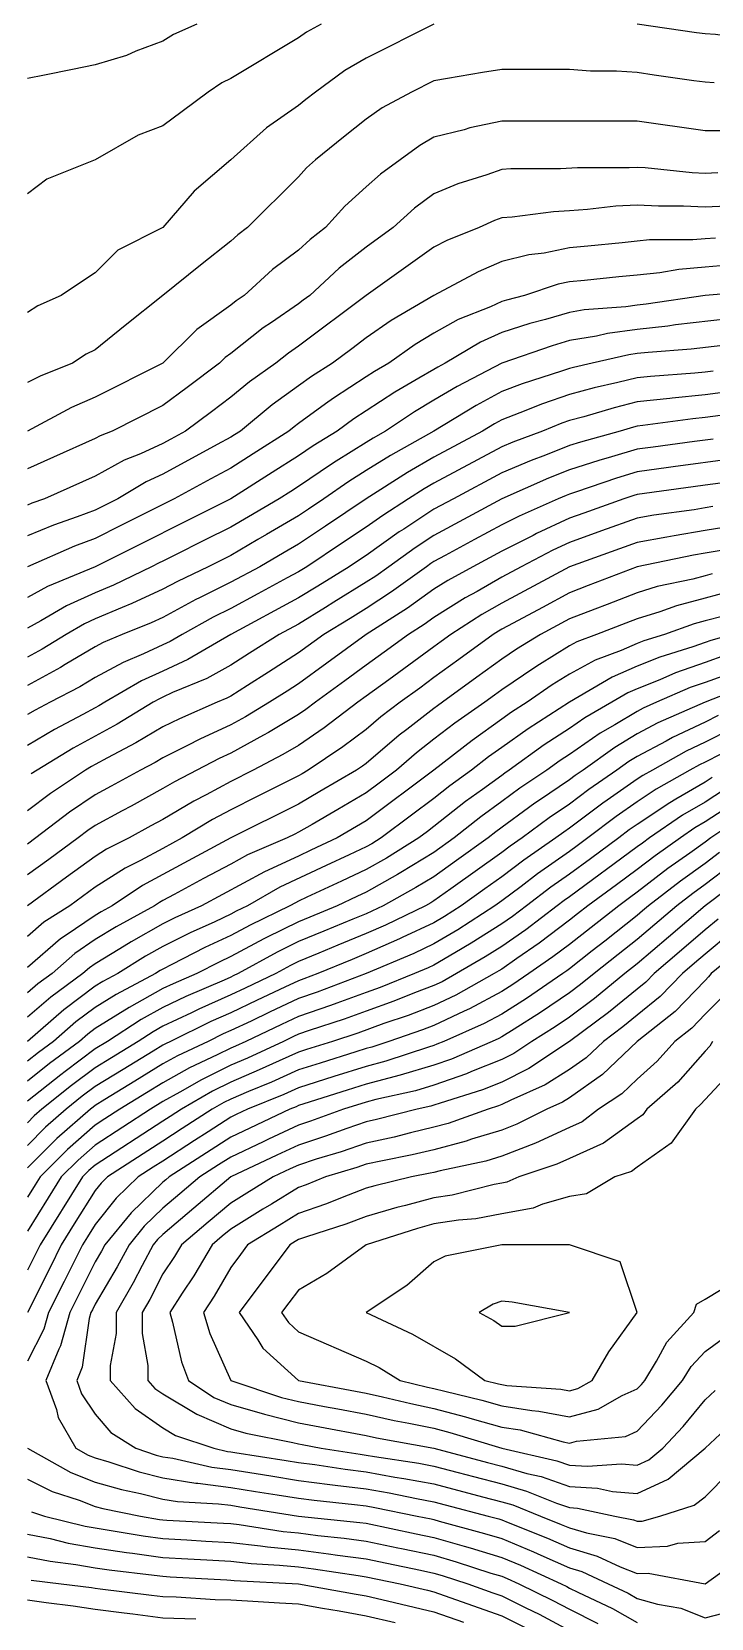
# Model space of a CAD drawing. Header units: inches. Extents: x 794995 to 811195, y 2485918 to 2508058.
# Drawn here: x 806157 to 806458, y 2499403 to 2500105 of the extents above; entities that cross this region are included whole.
import ezdxf

# ---------------------------------------------------------------- set-up
doc = ezdxf.new("R2010")
doc.units = ezdxf.units.IN
doc.header["$MEASUREMENT"] = 0
doc.layers.add('contour', color=7, linetype='Continuous')

msp = doc.modelspace()

# ---------------------------------------------------------------- linework, layer by layer
at = {"layer": 'contour'}
for points in [[(806335.16, 2500108.36), (806305.16, 2500093.36), (806295.69, 2500087.84), (806282.66, 2500078.36), (806278.49, 2500075.03), (806275.16, 2500072.36), (806261.04, 2500062.48), (806245.16, 2500048.36), (806229.01, 2500034.51), (806215.16, 2500018.36), (806195.16, 2500008.36), (806185.16, 2499998.36), (806179.16, 2499994.36), (806170.16, 2499988.36), (806159.77, 2499983.75), (806155.16, 2499980.86)], [(806285.16, 2500108.36), (806278.69, 2500104.83), (806275.16, 2500102.36), (806245.16, 2500084.36), (806241.16, 2500082.36), (806235.16, 2500078.36), (806223.73, 2500069.79), (806215.16, 2500063.36), (806204.25, 2500059.27), (806185.16, 2500048.36), (806163.73, 2500039.79), (806155.16, 2500033.36)], [(806230.16, 2500108.36), (806219.77, 2500103.75), (806215.16, 2500100.86), (806203.16, 2500096.36), (806199.01, 2500094.51), (806185.16, 2500090.36), (806175.16, 2500088.36), (806162.66, 2500085.86), (806155.16, 2500084.36)], [(806518.02, 2500105.5), (806515.16, 2500104.61), (806510.87, 2500104.08), (806491.83, 2500101.69), (806485.16, 2500100.86), (806478.1, 2500101.3), (806459.77, 2500103.75), (806455.16, 2500104.08), (806451.41, 2500104.61), (806425.16, 2500108.36)], [(806459.16, 2500082.36), (806455.16, 2500082.65), (806450.16, 2500083.36), (806432.66, 2500085.86), (806425.16, 2500086.93), (806415.93, 2500087.59), (806404.39, 2500087.59), (806395.16, 2500088.36), (806365.16, 2500088.36), (806356.59, 2500086.93), (806341.16, 2500084.36), (806335.16, 2500083.36), (806325.16, 2500078.36), (806312.22, 2500071.3), (806305.16, 2500066.36), (806295.16, 2500058.36), (806282.66, 2500048.36), (806278.69, 2500044.83), (806275.16, 2500040.86), (806252.66, 2500018.36), (806248.32, 2500015.2), (806245.16, 2500012.36), (806231.83, 2500001.7), (806215.16, 2499988.36), (806198.49, 2499975.03), (806185.16, 2499964.36), (806181.16, 2499962.36), (806175.16, 2499958.36), (806160.87, 2499952.65), (806155.16, 2499949.79)], [(806485.16, 2500061.22), (806455.16, 2500061.22), (806425.16, 2500065.5), (806365.16, 2500065.5), (806351.04, 2500062.48), (806348.49, 2500061.7), (806335.16, 2500058.36), (806328.84, 2500054.68), (806320.16, 2500048.36), (806311.47, 2500042.05), (806305.16, 2500036.36), (806295.69, 2500027.84), (806287.16, 2500018.36), (806280.38, 2500013.14), (806275.16, 2500008.36), (806263.73, 2499999.79), (806251.16, 2499988.36), (806247.56, 2499985.96), (806245.16, 2499984.08), (806230.16, 2499973.36), (806215.16, 2499958.36), (806185.16, 2499943.36), (806174.72, 2499938.8), (806155.16, 2499928.36)], [(806460.87, 2500042.65), (806455.16, 2500042.36), (806449.44, 2500042.65), (806428.69, 2500044.83), (806425.16, 2500045.03), (806421.63, 2500044.83), (806398.69, 2500044.83), (806391.16, 2500044.36), (806369.16, 2500044.36), (806365.16, 2500044.08), (806358.49, 2500041.69), (806345.75, 2500037.77), (806335.16, 2500033.36), (806326.59, 2500026.93), (806317.16, 2500018.36), (806305.16, 2500009.79), (806293.16, 2500000.36), (806280.16, 2499988.36), (806277.3, 2499986.22), (806275.16, 2499984.61), (806263.16, 2499976.36), (806259.56, 2499973.96), (806245.16, 2499962.65), (806242.66, 2499960.86), (806240.16, 2499958.36), (806225.87, 2499947.65), (806215.16, 2499939.61), (806192.66, 2499928.36), (806187.3, 2499926.22), (806185.16, 2499925.03), (806166.7, 2499916.82), (806155.16, 2499911.7)], [(806464.63, 2500027.84), (806455.16, 2500027.36), (806445.69, 2500027.84), (806434.63, 2500027.84), (806425.16, 2500028.36), (806415.69, 2500027.84), (806403.16, 2500026.36), (806395.16, 2500025.86), (806388.1, 2500025.42), (806369.77, 2500022.98), (806365.16, 2500022.65), (806362, 2500021.52), (806355.16, 2500018.36), (806340.87, 2500012.65), (806335.16, 2500009.79), (806305.16, 2499988.36), (806275.16, 2499965.86), (806270.71, 2499962.81), (806265.16, 2499958.36), (806253.44, 2499950.09), (806245.16, 2499943.36), (806236.59, 2499936.93), (806225.16, 2499928.36), (806218.69, 2499924.83), (806215.16, 2499922.91), (806205.16, 2499918.36), (806198.02, 2499915.5), (806185.16, 2499908.36), (806162.66, 2499898.36), (806157.09, 2499896.43), (806155.16, 2499895.63)], [(806459.77, 2500013.75), (806455.16, 2500013.36), (806449.7, 2500012.91), (806430.61, 2500012.91), (806425.16, 2500012.36), (806418.49, 2500011.69), (806403.34, 2500010.18), (806395.16, 2500009.36), (806383.91, 2500007.11), (806377.16, 2500006.36), (806365.16, 2500003.36), (806354.72, 2499998.8), (806335.16, 2499988.36), (806316.27, 2499977.25), (806305.16, 2499969.61), (806298.73, 2499964.79), (806290.16, 2499958.36), (806280.97, 2499952.56), (806275.16, 2499948.36), (806263.55, 2499939.97), (806249.45, 2499928.36), (806246.83, 2499926.7), (806245.16, 2499925.63), (806239.16, 2499922.36), (806215.16, 2499909.27), (806207.66, 2499905.86), (806195.16, 2499898.36), (806185.16, 2499893.36), (806177.16, 2499890.36), (806166.77, 2499886.75), (806155.16, 2499882)], [(806468.79, 2500002), (806455.16, 2500000.86), (806443.62, 2499999.9), (806435.16, 2499998.36), (806425.16, 2499997.36), (806416.98, 2499996.54), (806401.83, 2499995.03), (806395.16, 2499994.36), (806390.16, 2499993.36), (806375.16, 2499988.36), (806367.23, 2499986.29), (806365.16, 2499985.63), (806360.16, 2499983.36), (806345.87, 2499977.65), (806335.16, 2499971.7), (806326.88, 2499966.64), (806315.16, 2499958.36), (806308.8, 2499954.72), (806305.16, 2499952.36), (806290.61, 2499942.91), (806287.16, 2499940.36), (806275.16, 2499931.69), (806273.22, 2499930.3), (806270.87, 2499928.36), (806255.16, 2499918.36), (806245.16, 2499912), (806236.34, 2499907.19), (806220.16, 2499898.36), (806216.83, 2499896.7), (806215.16, 2499895.86), (806210.16, 2499893.36), (806196.83, 2499886.69), (806185.16, 2499880.86), (806176.07, 2499877.45), (806155.16, 2499868.36)], [(806485.16, 2499990.86), (806455.16, 2499988.36), (806429.03, 2499984.49), (806425.16, 2499984.08), (806420.16, 2499983.36), (806401.59, 2499981.93), (806395.16, 2499980.86), (806384.57, 2499977.77), (806377.57, 2499975.95), (806365.16, 2499972), (806355.78, 2499967.74), (806340.16, 2499958.36), (806336.87, 2499956.65), (806335.16, 2499955.63), (806328.49, 2499951.69), (806317.89, 2499945.63), (806305.16, 2499937.36), (806299.7, 2499933.82), (806292.3, 2499928.36), (806281.64, 2499921.87), (806275.16, 2499917.45), (806263.49, 2499910.03), (806245.16, 2499898.36), (806185.16, 2499868.36), (806163.98, 2499859.54), (806155.16, 2499854.72)], [(806465.5, 2499978.02), (806442.12, 2499975.32), (806438.71, 2499974.81), (806425.16, 2499973.36), (806412.03, 2499971.49), (806407.16, 2499970.36), (806395.16, 2499968.36), (806387.42, 2499966.1), (806365.16, 2499958.36), (806345.44, 2499948.08), (806335.16, 2499942), (806326.59, 2499936.93), (806313.73, 2499928.36), (806308.24, 2499925.28), (806305.16, 2499923.36), (806291.83, 2499915.03), (806289.75, 2499913.77), (806275.16, 2499903.82), (806271.83, 2499901.69), (806266.59, 2499898.36), (806253.05, 2499890.47), (806245.16, 2499885.86), (806233.49, 2499880.03), (806220.16, 2499873.36), (806215.16, 2499870.86), (806213.49, 2499870.03), (806210.16, 2499868.36), (806193.27, 2499860.25), (806185.16, 2499856.82), (806172.53, 2499850.99), (806161.16, 2499844.36), (806155.16, 2499841.09)], [(806462.98, 2499966.19), (806448.95, 2499964.57), (806429.96, 2499963.16), (806425.16, 2499962.65), (806421.41, 2499962.11), (806405.16, 2499958.36), (806396.98, 2499956.54), (806395.16, 2499956.05), (806391.63, 2499954.83), (806374.25, 2499949.27), (806365.16, 2499945.86), (806353.81, 2499939.71), (806335.16, 2499928.36), (806315.93, 2499917.59), (806305.16, 2499910.86), (806297.47, 2499906.05), (806286.41, 2499898.36), (806279.66, 2499893.86), (806275.16, 2499890.86), (806260.95, 2499882.57), (806257.16, 2499880.36), (806245.16, 2499873.36), (806235.16, 2499868.36), (806221.64, 2499861.87), (806215.16, 2499858.36), (806201.44, 2499852.08), (806197.16, 2499850.36), (806185.16, 2499845.28), (806180.42, 2499843.1), (806172.3, 2499838.36), (806161.64, 2499831.87), (806155.16, 2499828.36)], [(806458.69, 2499954.83), (806455.16, 2499954.36), (806450.71, 2499953.92), (806430.97, 2499952.56), (806425.16, 2499951.93), (806416.59, 2499949.79), (806406.07, 2499947.45), (806395.16, 2499944.51), (806383.16, 2499940.36), (806373.16, 2499936.36), (806365.16, 2499933.36), (806361.92, 2499931.6), (806356.59, 2499928.36), (806335.16, 2499916.82), (806323.45, 2499910.07), (806305.16, 2499898.36), (806287.16, 2499886.36), (806275.16, 2499878.36), (806268.84, 2499874.68), (806258.02, 2499868.36), (806245.16, 2499861.44), (806231.31, 2499854.51), (806229.75, 2499853.77), (806215.16, 2499845.86), (806210.02, 2499843.5), (806197.16, 2499838.36), (806188.69, 2499834.83), (806185.16, 2499832.91), (806171.83, 2499825.03), (806169.75, 2499823.77), (806155.16, 2499815.86)], [(806467.51, 2499946.01), (806455.16, 2499944.36), (806440.61, 2499942.91), (806439.56, 2499942.76), (806425.16, 2499941.22), (806414.87, 2499938.65), (806401.47, 2499934.68), (806395.16, 2499932.98), (806391.73, 2499931.79), (806383.16, 2499928.36), (806370.02, 2499923.5), (806365.16, 2499921.44), (806335.16, 2499905.28), (806330.77, 2499902.75), (806323.91, 2499898.36), (806312.48, 2499891.04), (806305.16, 2499885.86), (806294.66, 2499878.86), (806278.91, 2499868.36), (806276.59, 2499866.93), (806275.16, 2499866.05), (806270.16, 2499863.36), (806257.16, 2499856.36), (806245.16, 2499849.9), (806237.47, 2499846.05), (806223.73, 2499838.36), (806218.32, 2499835.2), (806215.16, 2499833.75), (806206.59, 2499829.79), (806197.51, 2499826.01), (806185.16, 2499819.27), (806178.3, 2499815.22), (806165.16, 2499808.36), (806158.59, 2499804.93), (806155.16, 2499802.91)], [(806462.08, 2499935.28), (806455.16, 2499934.36), (806449.7, 2499933.82), (806427.56, 2499930.76), (806425.16, 2499930.5), (806423.45, 2499930.08), (806417.66, 2499928.36), (806400.02, 2499923.5), (806395.16, 2499921.93), (806384.57, 2499917.77), (806378.13, 2499915.39), (806365.16, 2499909.9), (806343.73, 2499898.36), (806335.16, 2499893.75), (806321.83, 2499885.03), (806319.79, 2499883.73), (806305.16, 2499873.36), (806302.16, 2499871.36), (806297.66, 2499868.36), (806283.73, 2499859.79), (806275.16, 2499854.51), (806245.16, 2499838.36), (806226.21, 2499827.31), (806215.16, 2499822.21), (806205.69, 2499817.84), (806189.45, 2499808.36), (806186.78, 2499806.74), (806185.16, 2499805.86), (806179.7, 2499802.91), (806167.16, 2499796.36), (806155.16, 2499789.27)], [(806458.69, 2499924.83), (806455.16, 2499924.36), (806450.54, 2499923.75), (806432.22, 2499921.3), (806425.16, 2499920.36), (806413.73, 2499916.93), (806408.13, 2499915.39), (806395.16, 2499911.22), (806385.93, 2499907.59), (806365.16, 2499898.36), (806335.16, 2499882.21), (806326.79, 2499876.73), (806315.16, 2499868.36), (806309.34, 2499864.18), (806305.16, 2499861.44), (806290.87, 2499852.65), (806287.16, 2499850.36), (806275.16, 2499842.98), (806266.59, 2499838.36), (806253.49, 2499830.03), (806245.16, 2499824.72), (806234.57, 2499818.95), (806219.45, 2499812.65), (806215.16, 2499810.67), (806213.58, 2499809.94), (806210.87, 2499808.36), (806194.89, 2499798.63), (806185.16, 2499793.36), (806175.43, 2499788.09), (806159.45, 2499778.36), (806156.87, 2499776.65)], [(806467.51, 2499916.01), (806441.04, 2499912.48), (806439.01, 2499912.21), (806425.16, 2499910.36), (806415.93, 2499907.59), (806398.32, 2499901.52), (806395.16, 2499900.5), (806393.62, 2499899.9), (806390.16, 2499898.36), (806372.85, 2499890.67), (806365.16, 2499886.82), (806353.16, 2499880.36), (806340.16, 2499873.36), (806335.16, 2499870.67), (806333.76, 2499869.76), (806331.83, 2499868.36), (806316.32, 2499857.2), (806305.16, 2499849.9), (806298.02, 2499845.5), (806286.41, 2499838.36), (806275.16, 2499830.18), (806261.83, 2499821.7), (806252.66, 2499815.86), (806245.16, 2499811.09), (806243.39, 2499810.13), (806239.16, 2499808.36), (806222.43, 2499801.09), (806215.16, 2499797.45), (806203.16, 2499790.36), (806190.61, 2499783.82), (806185.16, 2499780.86), (806183.54, 2499779.98), (806180.87, 2499778.36), (806165.44, 2499768.08), (806155.16, 2499760.36)], [(806462.08, 2499905.28), (806455.16, 2499904.36), (806449.87, 2499903.66), (806425.16, 2499900.36), (806423.62, 2499899.9), (806419.16, 2499898.36), (806401.47, 2499892.05), (806395.16, 2499889.79), (806380.53, 2499883), (806379.01, 2499882.21), (806365.16, 2499875.28), (806352.3, 2499868.36), (806341.31, 2499862.21), (806335.16, 2499858.36), (806323.45, 2499850.07), (806305.16, 2499838.36), (806287.79, 2499825.73), (806275.16, 2499816.54), (806270.16, 2499813.36), (806262.3, 2499808.36), (806251.64, 2499801.87), (806245.16, 2499798.36), (806231.44, 2499792.08), (806226.07, 2499789.27), (806215.16, 2499783.82), (806211.73, 2499781.79), (806205.16, 2499778.36), (806192.22, 2499771.3), (806185.16, 2499767.45), (806173.81, 2499759.71), (806158.91, 2499748.36), (806155.16, 2499745.63)], [(806458.59, 2499894.93), (806455.16, 2499894.36), (806450.36, 2499893.56), (806432.43, 2499891.09), (806425.16, 2499889.79), (806409.37, 2499884.15), (806395.16, 2499879.08), (806387.84, 2499875.68), (806373.73, 2499868.36), (806365.16, 2499863.75), (806354.25, 2499857.45), (806349.01, 2499854.51), (806335.16, 2499845.86), (806330.77, 2499842.75), (806323.91, 2499838.36), (806313.05, 2499830.47), (806305.16, 2499824.72), (806295.69, 2499817.84), (806282.66, 2499808.36), (806278.4, 2499805.12), (806275.16, 2499802.91), (806261.83, 2499795.03), (806259.75, 2499793.77), (806245.16, 2499785.86), (806240.02, 2499783.5), (806230.16, 2499778.36), (806220.3, 2499773.22), (806215.16, 2499770.18), (806201.04, 2499762.48), (806197.16, 2499760.36), (806185.16, 2499753.82), (806181.92, 2499751.6), (806177.66, 2499748.36), (806164.63, 2499738.89), (806155.16, 2499732)], [(806467.16, 2499886.36), (806455.16, 2499884.36), (806441.44, 2499882.08), (806438.2, 2499881.4), (806425.16, 2499879.08), (806417.26, 2499876.26), (806395.16, 2499868.36), (806365.16, 2499852.21), (806356.38, 2499847.14), (806342.66, 2499838.36), (806338.32, 2499835.2), (806335.16, 2499832.91), (806315.16, 2499818.36), (806305.16, 2499811.09), (806301.41, 2499808.36), (806286.51, 2499797.01), (806275.16, 2499789.27), (806268.3, 2499785.22), (806255.16, 2499778.36), (806245.16, 2499773.36), (806234.25, 2499767.45), (806228.87, 2499764.65), (806215.16, 2499756.54), (806209.87, 2499753.66), (806200.16, 2499748.36), (806190.16, 2499743.36), (806185.16, 2499740.18), (806172.53, 2499730.99), (806155.16, 2499718.36)], [(806462.36, 2499875.56), (806455.16, 2499874.36), (806450.02, 2499873.5), (806425.16, 2499868.36), (806403.49, 2499860.03), (806395.16, 2499856.82), (806383.16, 2499850.36), (806370.16, 2499843.36), (806365.16, 2499840.67), (806363.7, 2499839.82), (806361.41, 2499838.36), (806346.21, 2499827.31), (806335.16, 2499819.27), (806328.84, 2499814.68), (806320.16, 2499808.36), (806311.64, 2499801.87), (806305.16, 2499796.36), (806294.87, 2499788.65), (806279.45, 2499778.36), (806276.74, 2499776.78), (806275.16, 2499775.86), (806270.16, 2499773.36), (806256.83, 2499766.69), (806245.16, 2499760.86), (806237.05, 2499756.47), (806223.73, 2499748.36), (806215.16, 2499743.75), (806205.16, 2499738.36), (806198.49, 2499735.03), (806185.16, 2499726.54), (806173.91, 2499718.36), (806162.48, 2499711.04), (806155.16, 2499704.72)], [(806458.32, 2499865.2), (806455.16, 2499864.36), (806449.7, 2499862.91), (806433.98, 2499859.54), (806425.16, 2499856.82), (806411.83, 2499851.7), (806406.41, 2499849.61), (806395.16, 2499845.28), (806382.3, 2499838.36), (806371.64, 2499831.87), (806365.16, 2499827.45), (806354.11, 2499819.41), (806338.91, 2499808.36), (806336.7, 2499806.82), (806335.16, 2499805.63), (806323.16, 2499796.36), (806319.75, 2499793.77), (806305.16, 2499781.36), (806303.45, 2499780.08), (806300.87, 2499778.36), (806284.63, 2499768.89), (806275.16, 2499763.36), (806245.16, 2499748.36), (806215.16, 2499732.21), (806206.16, 2499727.36), (806192.66, 2499718.36), (806187.82, 2499715.69), (806185.16, 2499714.08), (806171.83, 2499705.03), (806169.79, 2499703.73), (806155.16, 2499691.09)], [(806466.21, 2499857.31), (806455.16, 2499854.36), (806442.53, 2499850.99), (806435.16, 2499848.36), (806425.16, 2499845.28), (806420.16, 2499843.36), (806407.16, 2499838.36), (806398.4, 2499835.12), (806395.16, 2499833.36), (806381.83, 2499825.03), (806379.75, 2499823.77), (806365.16, 2499813.82), (806362, 2499811.52), (806357.66, 2499808.36), (806344.39, 2499799.13), (806335.16, 2499792), (806327.47, 2499786.05), (806318.49, 2499778.36), (806310.87, 2499772.65), (806305.16, 2499768.36), (806292.53, 2499760.99), (806281.16, 2499754.36), (806275.16, 2499750.86), (806273.49, 2499750.03), (806270.16, 2499748.36), (806252.66, 2499740.86), (806245.16, 2499736.82), (806233.16, 2499730.36), (806220.16, 2499723.36), (806215.16, 2499720.67), (806213.66, 2499719.86), (806211.41, 2499718.36), (806194.49, 2499709.03), (806185.16, 2499703.36), (806176.22, 2499697.3), (806166.07, 2499688.36), (806159.77, 2499683.75), (806155.16, 2499679.79)], [(806463.34, 2499846.54), (806455.16, 2499844.36), (806450.42, 2499843.1), (806437.16, 2499838.36), (806428.02, 2499835.5), (806425.16, 2499834.36), (806418.1, 2499831.3), (806406.51, 2499827.01), (806395.16, 2499820.86), (806387.47, 2499816.05), (806376.41, 2499808.36), (806369.55, 2499803.97), (806365.16, 2499800.86), (806351.99, 2499791.53), (806335.16, 2499778.36), (806305.16, 2499755.86), (806292.3, 2499748.36), (806280.61, 2499742.91), (806275.16, 2499740.36), (806260.16, 2499733.36), (806232.3, 2499718.36), (806220.49, 2499713.03), (806215.16, 2499710.36), (806201.12, 2499702.4), (806196.07, 2499699.27), (806185.16, 2499692.65), (806182.61, 2499690.91), (806179.7, 2499688.36), (806165.54, 2499677.98), (806155.16, 2499669.08)], [(806467.16, 2499838.36), (806457.77, 2499835.75), (806455.16, 2499834.83), (806449.7, 2499832.91), (806435.16, 2499828.36), (806425.16, 2499824.36), (806414, 2499819.52), (806395.16, 2499808.36), (806376.87, 2499796.65), (806365.16, 2499788.36), (806359.31, 2499784.22), (806351.83, 2499778.36), (806342.14, 2499771.38), (806335.16, 2499765.86), (806325.16, 2499758.36), (806311.83, 2499748.36), (806307.71, 2499745.81), (806305.16, 2499744.36), (806297.66, 2499740.86), (806287.43, 2499736.09), (806266.98, 2499726.54), (806252.66, 2499718.36), (806247.61, 2499715.91), (806245.16, 2499714.61), (806238.1, 2499711.3), (806227.16, 2499706.36), (806215.16, 2499700.36), (806207.5, 2499696.02), (806195.16, 2499688.36), (806188.62, 2499684.9), (806185.16, 2499682.74), (806171.23, 2499672.29), (806155.16, 2499658.36)], [(806464.29, 2499829.23), (806455.16, 2499826.01), (806442.12, 2499821.4), (806435.16, 2499818.36), (806425.16, 2499814.36), (806420.97, 2499812.55), (806413.91, 2499808.36), (806401.98, 2499801.54), (806395.16, 2499796.82), (806384, 2499789.52), (806368.49, 2499778.36), (806366.49, 2499777.03), (806365.16, 2499776.05), (806356.59, 2499769.79), (806349.11, 2499764.41), (806335.16, 2499753.36), (806332.3, 2499751.22), (806328.49, 2499748.36), (806314.09, 2499739.42), (806305.16, 2499734.36), (806294.25, 2499729.27), (806278.91, 2499722.11), (806275.16, 2499720.36), (806273.79, 2499719.72), (806271.41, 2499718.36), (806253.73, 2499709.79), (806245.16, 2499705.24), (806233.67, 2499699.85), (806219.16, 2499692.36), (806215.16, 2499690.36), (806213.88, 2499689.64), (806211.83, 2499688.36), (806194.39, 2499679.13), (806185.16, 2499673.36), (806176.59, 2499666.93), (806166.7, 2499658.36), (806160.08, 2499653.44), (806155.16, 2499649.54)], [(806468.79, 2499822), (806455.16, 2499817.19), (806448.64, 2499814.88), (806433.73, 2499808.36), (806427.77, 2499805.75), (806425.16, 2499804.36), (806415.16, 2499798.36), (806408.79, 2499794.72), (806395.16, 2499785.28), (806390.97, 2499782.55), (806385.16, 2499778.36), (806373.16, 2499770.36), (806365.16, 2499764.51), (806355.83, 2499757.69), (806344.16, 2499748.36), (806335.16, 2499741.93), (806320.49, 2499733.03), (806319.01, 2499732.21), (806305.16, 2499724.36), (806301.07, 2499722.45), (806292.3, 2499718.36), (806280.16, 2499713.36), (806275.16, 2499711.3), (806261.04, 2499704.24), (806259.85, 2499703.67), (806245.16, 2499695.86), (806240.05, 2499693.47), (806230.16, 2499688.36), (806219.69, 2499683.83), (806215.16, 2499681.69), (806200.16, 2499673.36), (806185.16, 2499663.99), (806181.95, 2499661.58), (806178.24, 2499658.36), (806165, 2499648.52), (806155.16, 2499640.71)], [(806476.76, 2499816.76), (806455.16, 2499808.36), (806434.29, 2499799.23), (806425.16, 2499794.36), (806415.16, 2499788.36), (806401.16, 2499778.36), (806397.61, 2499775.91), (806395.16, 2499774.08), (806381.83, 2499765.03), (806379.83, 2499763.69), (806362.49, 2499751.03), (806359.16, 2499748.36), (806345.16, 2499738.36), (806335.16, 2499731.22), (806327.16, 2499726.36), (806312.66, 2499718.36), (806307.61, 2499715.91), (806305.16, 2499714.83), (806299.16, 2499712.36), (806286.41, 2499707.11), (806275.16, 2499702.48), (806265.75, 2499697.77), (806248.49, 2499688.36), (806246.23, 2499687.29), (806245.16, 2499686.78), (806242.3, 2499685.5), (806225.35, 2499678.17), (806215.16, 2499673.36), (806205.52, 2499668), (806190.61, 2499658.36), (806185.16, 2499655.03), (806171.83, 2499645.03), (806169.91, 2499643.61), (806155.16, 2499631.89)], [(806461.04, 2499802.48), (806455.16, 2499799.54), (806440.76, 2499792.76), (806438.02, 2499791.22), (806425.16, 2499784.36), (806421.41, 2499782.11), (806416.16, 2499778.36), (806403.73, 2499769.79), (806395.16, 2499763.36), (806386.22, 2499757.3), (806374.16, 2499748.36), (806368.83, 2499744.69), (806365.16, 2499741.93), (806342.66, 2499725.86), (806335.16, 2499720.5), (806333.83, 2499719.69), (806331.41, 2499718.36), (806313.73, 2499709.79), (806305.16, 2499706.01), (806292.66, 2499700.86), (806284.16, 2499697.36), (806275.16, 2499693.66), (806271.63, 2499691.89), (806265.16, 2499688.36), (806251.59, 2499681.93), (806245.16, 2499678.89), (806230.98, 2499672.54), (806227.79, 2499670.99), (806215.16, 2499665.03), (806210.87, 2499662.65), (806204.25, 2499658.36), (806192.4, 2499651.12), (806185.16, 2499646.69), (806174.68, 2499638.84), (806161.59, 2499628.36), (806158.16, 2499625.36), (806155.16, 2499622.36)], [(806466.92, 2499796.6), (806455.16, 2499790.71), (806446.76, 2499786.76), (806431.83, 2499778.36), (806427.56, 2499775.96), (806425.16, 2499774.36), (806411.83, 2499765.03), (806409.85, 2499763.67), (806395.16, 2499752.65), (806392.61, 2499750.91), (806389.16, 2499748.36), (806374.96, 2499738.57), (806365.16, 2499731.22), (806357.66, 2499725.86), (806347.16, 2499718.36), (806339.86, 2499713.66), (806335.16, 2499710.86), (806321.04, 2499704.24), (806319.85, 2499703.67), (806305.16, 2499697.19), (806298.91, 2499694.61), (806283.73, 2499688.36), (806277.51, 2499686.01), (806275.16, 2499685.2), (806269.16, 2499682.36), (806256.95, 2499676.58), (806245.16, 2499670.99), (806236.43, 2499667.09), (806218.49, 2499658.36), (806216.23, 2499657.29), (806215.16, 2499656.7), (806210.87, 2499654.08), (806197.57, 2499645.95), (806185.16, 2499638.36), (806179.44, 2499634.08), (806172.3, 2499628.36), (806163.16, 2499620.36), (806155.16, 2499612.36)], [(806462.22, 2499785.42), (806455.16, 2499781.89), (806452.76, 2499780.76), (806448.49, 2499778.36), (806433.56, 2499769.96), (806425.16, 2499764.36), (806415.75, 2499757.77), (806403.34, 2499748.36), (806398.62, 2499744.9), (806395.16, 2499742.36), (806381.04, 2499732.48), (806373.73, 2499726.93), (806365.16, 2499720.5), (806362.16, 2499718.36), (806345.75, 2499707.77), (806335.16, 2499701.49), (806326.22, 2499697.3), (806305.16, 2499688.36), (806283.39, 2499680.13), (806275.16, 2499677.31), (806262.3, 2499671.22), (806254.16, 2499667.36), (806245.16, 2499663.1), (806241.89, 2499661.63), (806235.16, 2499658.36), (806221.59, 2499651.93), (806215.16, 2499648.36), (806202.74, 2499640.77), (806189.45, 2499632.65), (806185.16, 2499630.03), (806184.21, 2499629.31), (806183.02, 2499628.36), (806168.16, 2499615.36), (806155.16, 2499602.36)], [(806458.37, 2499775.15), (806455.16, 2499773.07), (806442.3, 2499765.5), (806439.56, 2499763.96), (806425.16, 2499754.36), (806421.63, 2499751.89), (806416.98, 2499748.36), (806404.39, 2499739.13), (806395.16, 2499732.36), (806386.92, 2499726.6), (806376.07, 2499718.36), (806369.86, 2499713.66), (806365.16, 2499710.36), (806351.69, 2499701.83), (806344.39, 2499697.59), (806335.16, 2499692.11), (806332.61, 2499690.91), (806326.59, 2499688.36), (806311.28, 2499682.24), (806305.16, 2499680.03), (806292.12, 2499675.32), (806289.28, 2499674.24), (806275.16, 2499669.41), (806267.66, 2499665.86), (806251.83, 2499658.36), (806247.26, 2499656.26), (806245.16, 2499655.36), (806239.16, 2499652.36), (806226.95, 2499646.58), (806215.16, 2499640.03), (806207.92, 2499635.6), (806196.07, 2499628.36), (806189.45, 2499624.08), (806185.16, 2499621.3), (806172.97, 2499610.55), (806160.78, 2499598.36), (806158.62, 2499594.9), (806155.16, 2499589.36)], [(806463.73, 2499769.79), (806455.16, 2499764.24), (806445.16, 2499758.36), (806430.61, 2499748.36), (806427.42, 2499746.1), (806425.16, 2499744.36), (806395.16, 2499722.36), (806392.81, 2499720.71), (806389.7, 2499718.36), (806375.75, 2499707.77), (806365.16, 2499700.36), (806357.81, 2499695.71), (806345.16, 2499688.36), (806338.76, 2499684.76), (806335.16, 2499683.07), (806326.59, 2499679.79), (806317.4, 2499676.12), (806305.16, 2499671.7), (806295.36, 2499668.16), (806279.96, 2499663.16), (806275.16, 2499661.52), (806273.02, 2499660.5), (806268.49, 2499658.36), (806252.53, 2499650.99), (806245.16, 2499647.86), (806232.16, 2499641.36), (806222.66, 2499635.86), (806215.16, 2499631.69), (806209.7, 2499628.36), (806185.16, 2499612.48), (806177.66, 2499605.86), (806170.16, 2499598.36), (806164.39, 2499589.13), (806155.16, 2499574.36)], [(806469.09, 2499764.43), (806455.16, 2499755.42), (806450.71, 2499752.81), (806444.25, 2499748.36), (806433.08, 2499740.44), (806425.16, 2499734.36), (806415.93, 2499727.59), (806403.34, 2499718.36), (806398.76, 2499714.76), (806395.16, 2499711.93), (806381.69, 2499701.83), (806371.83, 2499695.03), (806365.16, 2499690.36), (806363.93, 2499689.59), (806361.83, 2499688.36), (806344.76, 2499678.76), (806335.16, 2499674.24), (806323.67, 2499669.85), (806312.98, 2499666.19), (806301.49, 2499662.03), (806290.16, 2499658.36), (806278.76, 2499654.76), (806275.16, 2499653.62), (806266.59, 2499649.79), (806257.79, 2499645.73), (806245.16, 2499640.36), (806237.16, 2499636.36), (806223.34, 2499628.36), (806218.37, 2499625.15), (806215.16, 2499623.07), (806185.16, 2499603.66), (806182.35, 2499601.17), (806179.53, 2499598.36), (806160.78, 2499568.36), (806155.16, 2499557.11)], [(806474.16, 2499759.36), (806457.66, 2499748.36), (806455.16, 2499746.49), (806448.49, 2499741.69), (806438.74, 2499734.78), (806425.16, 2499724.36), (806421.7, 2499721.82), (806416.98, 2499718.36), (806404.76, 2499708.76), (806395.16, 2499701.22), (806387.81, 2499695.71), (806377.16, 2499688.36), (806370.06, 2499683.46), (806365.16, 2499680.36), (806350.81, 2499672.71), (806348.49, 2499671.7), (806335.16, 2499665.42), (806330.05, 2499663.47), (806315.16, 2499658.36), (806307.66, 2499655.86), (806305.16, 2499655.2), (806300.54, 2499653.75), (806284.76, 2499648.76), (806275.16, 2499645.73), (806263.16, 2499640.36), (806252.98, 2499636.19), (806245.16, 2499632.86), (806242.16, 2499631.36), (806236.98, 2499628.36), (806223.73, 2499619.79), (806215.16, 2499614.24), (806190.61, 2499598.36), (806187.82, 2499595.69), (806185.16, 2499592.36), (806175.93, 2499577.59), (806170.16, 2499568.36), (806165.16, 2499558.36), (806155.16, 2499538.36)], [(806461.59, 2499741.93), (806455.16, 2499737.11), (806444.25, 2499729.27), (806430.16, 2499718.36), (806427.47, 2499716.05), (806425.16, 2499714.08), (806410.76, 2499702.76), (806405.16, 2499698.36), (806395.16, 2499690.5), (806393.93, 2499689.59), (806392.16, 2499688.36), (806376.18, 2499677.34), (806365.16, 2499670.36), (806357.33, 2499666.19), (806339.45, 2499658.36), (806336.46, 2499657.06), (806335.16, 2499656.6), (806332.66, 2499655.86), (806313.91, 2499649.61), (806305.16, 2499647.31), (806290.76, 2499642.76), (806275.16, 2499637.84), (806268.61, 2499634.91), (806252.66, 2499628.36), (806247.56, 2499625.96), (806245.16, 2499624.83), (806235.16, 2499618.36), (806229.09, 2499614.43), (806215.16, 2499605.42), (806210.87, 2499602.65), (806204.25, 2499598.36), (806194.49, 2499589.03), (806185.16, 2499577.36), (806181.7, 2499571.82), (806179.53, 2499568.36), (806173.91, 2499557.11), (806171.41, 2499552.11), (806164.53, 2499538.36), (806162.48, 2499531.04), (806155.16, 2499516.93)], [(806485.16, 2499740.86), (806455.16, 2499718.36), (806439.01, 2499704.51), (806425.16, 2499692.65), (806419.7, 2499688.36), (806406.18, 2499677.34), (806395.16, 2499669.08), (806388.78, 2499664.74), (806378.49, 2499658.36), (806370.49, 2499653.03), (806365.16, 2499650.36), (806351.83, 2499645.03), (806349.51, 2499644.01), (806335.16, 2499638.95), (806326.98, 2499636.54), (806309.45, 2499632.65), (806305.16, 2499631.52), (806295.16, 2499628.36), (806280.49, 2499623.03), (806275.16, 2499621.3), (806261.83, 2499615.03), (806259.56, 2499613.96), (806245.16, 2499607.19), (806239.8, 2499603.72), (806231.52, 2499598.36), (806222.66, 2499590.86), (806215.16, 2499584.51), (806206.92, 2499576.6), (806200.16, 2499568.36), (806194.93, 2499558.59), (806185.16, 2499542.11), (806183.91, 2499539.61), (806183.28, 2499538.36), (806182.55, 2499535.75), (806179.35, 2499514.17), (806176.98, 2499508.36), (806179.16, 2499502.36), (806185.16, 2499493.36), (806192.08, 2499485.28), (806203.16, 2499478.36), (806212.16, 2499475.36), (806215.16, 2499474.61), (806219.6, 2499473.92), (806236.79, 2499469.99), (806245.16, 2499468.89), (806256.41, 2499467.11), (806262.89, 2499466.09), (806275.16, 2499464.15), (806289.11, 2499462.31), (806291.44, 2499462.08), (806305.16, 2499460.36), (806315.37, 2499458.57), (806327.42, 2499456.1), (806335.16, 2499454.68), (806340.16, 2499453.36), (806359.16, 2499448.36), (806363.88, 2499447.09), (806365.16, 2499446.7), (806368.02, 2499445.5), (806385.36, 2499438.57), (806395.16, 2499434.24), (806407.43, 2499430.63), (806417.66, 2499425.86), (806425.16, 2499422.98), (806429.96, 2499423.16), (806455.16, 2499418.36), (806472.66, 2499430.86)], [(806466.95, 2499736.58), (806455.16, 2499727.74), (806449.7, 2499723.82), (806442.66, 2499718.36), (806425.16, 2499703.36), (806416.76, 2499696.76), (806406.07, 2499688.36), (806400.06, 2499683.46), (806395.16, 2499679.79), (806382.39, 2499671.13), (806370.61, 2499663.82), (806365.16, 2499660.36), (806363.86, 2499659.67), (806360.87, 2499658.36), (806342.98, 2499650.54), (806335.16, 2499647.77), (806320.16, 2499643.36), (806305.16, 2499639.41), (806296.76, 2499636.76), (806277.47, 2499630.67), (806275.16, 2499629.94), (806274.07, 2499629.45), (806271.41, 2499628.36), (806253.56, 2499619.96), (806245.16, 2499616.01), (806234.45, 2499609.08), (806217.89, 2499598.36), (806216.41, 2499597.11), (806215.16, 2499596.05), (806201.04, 2499582.48), (806189.45, 2499568.36), (806187.95, 2499565.57), (806185.16, 2499560.86), (806173.91, 2499538.36), (806169.79, 2499523.73), (806169.01, 2499522.21), (806163.34, 2499508.36), (806168.02, 2499495.5), (806168.79, 2499492), (806176.59, 2499478.36), (806182.08, 2499475.28), (806185.16, 2499474.08), (806191.16, 2499472.36), (806204.66, 2499467.86), (806215.16, 2499465.24), (806229.75, 2499462.96), (806230.61, 2499462.91), (806245.16, 2499460.99), (806256.07, 2499459.27), (806265.78, 2499457.74), (806275.16, 2499456.26), (806282.14, 2499455.34), (806300.02, 2499453.5), (806305.16, 2499452.86), (806308.99, 2499452.19), (806327.66, 2499448.36), (806333.86, 2499447.06), (806335.16, 2499446.78), (806337.38, 2499446.14), (806357.5, 2499440.7), (806365.16, 2499438.36), (806379.28, 2499432.48), (806382.53, 2499430.99), (806395.16, 2499425.42), (806400.61, 2499423.82), (806412.3, 2499418.36), (806421.07, 2499414.27), (806425.16, 2499411.93), (806434.16, 2499409.36), (806444.45, 2499407.65), (806455.16, 2499403.36), (806467.16, 2499406.36)], [(806461.04, 2499712.48), (806455.16, 2499707.65), (806444.77, 2499698.75), (806432.66, 2499688.36), (806428.99, 2499684.53), (806425.16, 2499681.44), (806412.39, 2499671.13), (806395.16, 2499658.36), (806377.16, 2499646.36), (806365.16, 2499640.36), (806356.59, 2499636.93), (806337.89, 2499631.09), (806335.16, 2499630.13), (806333.79, 2499629.72), (806327.66, 2499628.36), (806309.77, 2499623.75), (806305.16, 2499622.74), (806296.59, 2499619.79), (806287.16, 2499616.36), (806275.16, 2499612.48), (806265.56, 2499607.96), (806245.16, 2499598.36), (806228.91, 2499584.61), (806215.16, 2499572.98), (806212.81, 2499570.71), (806210.87, 2499568.36), (806205.93, 2499559.13), (806201.99, 2499551.53), (806194.39, 2499538.36), (806194.39, 2499529.13), (806191.83, 2499515.03), (806191.83, 2499508.36), (806202.81, 2499496.01), (806215.16, 2499487.36), (806220.78, 2499483.99), (806237.66, 2499478.36), (806243.76, 2499476.97), (806245.16, 2499476.78), (806247.03, 2499476.49), (806269.7, 2499472.91), (806275.16, 2499472.05), (806282.43, 2499471.09), (806295.83, 2499469.03), (806305.16, 2499467.86), (806317.89, 2499465.63), (806321.83, 2499465.03), (806335.16, 2499462.57), (806356.59, 2499456.93), (806365.16, 2499454.68), (806370.06, 2499453.26), (806382.3, 2499448.36), (806391.49, 2499444.69), (806395.16, 2499443.07), (806402.66, 2499440.86), (806415.16, 2499438.36), (806425.16, 2499434.51), (806438.49, 2499435.03), (806443.16, 2499436.36), (806455.16, 2499437.11), (806461.59, 2499441.93)], [(806466.92, 2499706.6), (806455.16, 2499696.93), (806450.54, 2499692.98), (806445.16, 2499688.36), (806435.37, 2499678.15), (806425.16, 2499669.9), (806418.78, 2499664.74), (806410.16, 2499658.36), (806402.48, 2499651.04), (806395.16, 2499645.86), (806384.39, 2499639.13), (806369.16, 2499632.36), (806365.16, 2499630.36), (806363.73, 2499629.79), (806359.16, 2499628.36), (806341.47, 2499622.05), (806335.16, 2499620.36), (806324.72, 2499617.93), (806317.47, 2499616.05), (806305.16, 2499613.36), (806294, 2499609.52), (806282.98, 2499606.19), (806275.16, 2499603.66), (806271.56, 2499601.96), (806263.91, 2499598.36), (806252.3, 2499591.22), (806245.16, 2499586.82), (806235.16, 2499578.36), (806223.34, 2499568.36), (806220.3, 2499563.22), (806215.16, 2499555.5), (806209.31, 2499544.22), (806205.93, 2499538.36), (806205.93, 2499529.13), (806208.49, 2499515.03), (806208.49, 2499508.36), (806211.63, 2499504.83), (806215.16, 2499502.36), (806230.16, 2499493.36), (806245.16, 2499486.93), (806251.83, 2499485.03), (806272.66, 2499480.86), (806275.16, 2499480.24), (806276.74, 2499479.94), (806285.16, 2499478.36), (806302.49, 2499475.69), (806305.16, 2499475.36), (806308.8, 2499474.72), (806328.49, 2499471.69), (806335.16, 2499470.47), (806345.87, 2499467.65), (806352.66, 2499465.86), (806365.16, 2499462.57), (806376.18, 2499459.38), (806389.44, 2499454.08), (806395.16, 2499452.11), (806398.69, 2499451.89), (806415.16, 2499448.36), (806423.49, 2499446.7), (806425.16, 2499446.05), (806427.38, 2499446.14), (806435.16, 2499448.36), (806450.36, 2499453.16), (806455.16, 2499456.93), (806465.87, 2499467.65)], [(806472.91, 2499700.61), (806457.89, 2499688.36), (806456.66, 2499686.86), (806455.16, 2499685.36), (806441.99, 2499671.53), (806425.16, 2499658.36), (806409.79, 2499643.73), (806395.16, 2499633.36), (806392.08, 2499631.44), (806385.16, 2499628.36), (806371.83, 2499621.69), (806365.16, 2499619.13), (806351.83, 2499615.03), (806349.37, 2499614.15), (806335.16, 2499610.36), (806325.43, 2499608.09), (806312.36, 2499605.56), (806305.16, 2499603.99), (806300.97, 2499602.55), (806287.16, 2499598.36), (806278.59, 2499594.93), (806275.16, 2499593.75), (806263.16, 2499586.36), (806259.44, 2499584.08), (806245.16, 2499575.28), (806241.41, 2499572.11), (806236.98, 2499568.36), (806228.87, 2499554.65), (806223.73, 2499546.93), (806218.16, 2499538.36), (806219.45, 2499534.08), (806223.34, 2499516.54), (806226.41, 2499508.36), (806237.66, 2499500.86), (806245.16, 2499497.65), (806260.16, 2499493.36), (806275.16, 2499489.61), (806284.63, 2499487.84), (806305.16, 2499483.99), (806309.77, 2499482.98), (806335.16, 2499478.36), (806358.91, 2499472.11), (806365.16, 2499470.47), (806376.27, 2499467.25), (806382.6, 2499465.8), (806395.16, 2499461.49), (806407.51, 2499460.71), (806414.25, 2499459.27), (806425.16, 2499458.36), (806438.87, 2499464.65), (806455.16, 2499478.36), (806470.68, 2499492.84)], [(806464.16, 2499679.36), (806455.16, 2499670.36), (806449.31, 2499664.22), (806441.83, 2499658.36), (806433.98, 2499649.54), (806425.16, 2499641.7), (806418.3, 2499635.22), (806408.02, 2499628.36), (806400.78, 2499622.74), (806395.16, 2499620.18), (806380.16, 2499613.36), (806365.16, 2499607.59), (806358.1, 2499605.42), (806337.89, 2499601.09), (806335.16, 2499600.36), (806333.54, 2499599.98), (806325.16, 2499598.36), (806309.03, 2499594.49), (806305.16, 2499593.36), (806297.16, 2499590.36), (806287.16, 2499586.36), (806275.16, 2499582.21), (806266.59, 2499576.93), (806252.66, 2499568.36), (806249.45, 2499564.08), (806245.16, 2499558.36), (806237.89, 2499545.63), (806233.16, 2499538.36), (806235.93, 2499529.13), (806245.16, 2499508.36), (806267.66, 2499500.86), (806275.16, 2499498.99), (806286.7, 2499496.82), (806292.53, 2499495.73), (806305.16, 2499493.36), (806317.47, 2499490.67), (806324.05, 2499489.47), (806335.16, 2499487.19), (806342.14, 2499485.34), (806365.16, 2499478.36), (806389.58, 2499472.78), (806395.16, 2499470.86), (806403.16, 2499470.36), (806418.24, 2499471.44), (806425.16, 2499470.86), (806430.3, 2499473.22), (806436.41, 2499478.36), (806445.48, 2499488.04), (806455.16, 2499499.79), (806459.6, 2499503.92)], [(806458.49, 2499658.36), (806457.23, 2499656.29), (806455.16, 2499654.08), (806443.16, 2499640.36), (806429.45, 2499628.36), (806427.66, 2499625.86), (806425.16, 2499624.08), (806410.16, 2499613.36), (806395.16, 2499606.54), (806389.53, 2499603.99), (806372.66, 2499598.36), (806367.47, 2499596.05), (806365.16, 2499595.63), (806361.83, 2499595.03), (806343.16, 2499590.36), (806335.16, 2499589.13), (806322.53, 2499585.73), (806318.71, 2499584.81), (806305.16, 2499580.86), (806296.07, 2499577.45), (806278.69, 2499571.89), (806275.16, 2499570.67), (806273.73, 2499569.79), (806271.41, 2499568.36), (806248.91, 2499538.36), (806257.16, 2499526.36), (806259.44, 2499522.65), (806275.16, 2499508.36), (806300.42, 2499503.62), (806305.16, 2499502.74), (806312.36, 2499501.16), (806324.91, 2499498.12), (806335.16, 2499496.01), (806349.11, 2499492.31), (806352.12, 2499491.4), (806365.16, 2499487.74), (806373.27, 2499486.47), (806392.3, 2499481.22), (806395.16, 2499480.67), (806398.32, 2499481.52), (806419.94, 2499483.58), (806425.16, 2499485.86), (806436.07, 2499497.45), (806445.16, 2499508.36), (806448.95, 2499514.57), (806455.16, 2499521.22), (806465.16, 2499528.36)], [(806467.57, 2499645.95), (806455.16, 2499632.65), (806453.16, 2499630.36), (806450.87, 2499628.36), (806440.16, 2499613.36), (806425.16, 2499602.65), (806422.66, 2499600.86), (806415.16, 2499598.36), (806402.66, 2499590.86), (806395.16, 2499589.79), (806383.16, 2499586.36), (806379.01, 2499584.51), (806365.16, 2499582), (806353.62, 2499579.9), (806346.07, 2499579.27), (806335.16, 2499577.59), (806327.89, 2499575.63), (806305.16, 2499568.36), (806287.79, 2499555.73), (806275.16, 2499548.36), (806270.87, 2499542.65), (806267.66, 2499538.36), (806270.71, 2499533.92), (806275.16, 2499529.79), (806305.16, 2499516.93), (806310.87, 2499514.08), (806320.16, 2499508.36), (806332.23, 2499505.43), (806335.16, 2499504.83), (806339.96, 2499503.56), (806356.38, 2499499.58), (806365.16, 2499497.11), (806378.49, 2499495.03), (806381.61, 2499494.81), (806395.16, 2499492.21), (806407.89, 2499495.63), (806418.49, 2499501.69), (806425.16, 2499504.61), (806426.98, 2499506.54), (806428.49, 2499508.36), (806433.73, 2499516.93), (806438.2, 2499525.32), (806450.16, 2499538.36), (806451.41, 2499542.11), (806455.16, 2499544.36), (806470.16, 2499553.36)], [(806155.16, 2499478.36), (806174.39, 2499467.59), (806185.16, 2499463.36), (806196.83, 2499460.03), (806205.16, 2499458.36), (806215.16, 2499455.86), (806221.64, 2499454.85), (806239.7, 2499453.82), (806245.16, 2499453.1), (806249.25, 2499452.45), (806275.16, 2499448.36), (806302.37, 2499445.57), (806305.16, 2499445.2), (806327.33, 2499440.54), (806335.16, 2499438.89), (806348.49, 2499435.03), (806351.12, 2499434.32), (806365.16, 2499430.03), (806373.39, 2499426.6), (806391.41, 2499418.36), (806393.93, 2499417.14), (806395.16, 2499416.49), (806398.91, 2499414.61), (806414.25, 2499407.45), (806425.16, 2499401.22)], [(806155.16, 2499464.72), (806166.07, 2499459.27), (806178.1, 2499455.42), (806185.16, 2499452.65), (806188.49, 2499451.69), (806205.16, 2499448.36), (806213.7, 2499446.9), (806215.16, 2499446.7), (806216.92, 2499446.6), (806242, 2499445.2), (806245.16, 2499445.03), (806248.91, 2499444.61), (806268.34, 2499441.54), (806275.16, 2499440.86), (806283.73, 2499439.79), (806295.39, 2499438.59), (806305.16, 2499437.31), (806319.16, 2499434.36), (806320.81, 2499434.01), (806335.16, 2499430.99), (806344.96, 2499428.16), (806360.36, 2499423.16), (806365.16, 2499421.69), (806367.51, 2499420.71), (806372.66, 2499418.36), (806387.81, 2499411.01), (806395.16, 2499407.11), (806407.66, 2499400.86)], [(806156.98, 2499450.18), (806162.66, 2499448.36), (806180.66, 2499443.86), (806185.16, 2499443.07), (806191.37, 2499442.15), (806206.38, 2499439.58), (806215.16, 2499438.36), (806225.75, 2499437.77), (806234.11, 2499437.31), (806245.16, 2499436.69), (806258.28, 2499435.24), (806261.52, 2499434.72), (806275.16, 2499433.36), (806288.49, 2499431.7), (806292.43, 2499431.09), (806305.16, 2499429.41), (806314.29, 2499427.49), (806329.16, 2499424.36), (806335.16, 2499423.1), (806338.83, 2499422.03), (806350.16, 2499418.36), (806361.25, 2499414.45), (806365.16, 2499413.07), (806375.75, 2499407.77), (806381.69, 2499404.89), (806395.16, 2499397.74)], [(806155.16, 2499440.36), (806165.16, 2499438.36), (806173.16, 2499436.36), (806185.16, 2499434.24), (806199.01, 2499432.21), (806201.61, 2499431.91), (806215.16, 2499430.03), (806226.21, 2499429.41), (806234.57, 2499428.95), (806245.16, 2499428.36), (806254.16, 2499427.36), (806266.83, 2499426.69), (806275.16, 2499425.86), (806281.83, 2499425.03), (806301.52, 2499422), (806305.16, 2499421.52), (806320.16, 2499418.36), (806332.3, 2499415.5), (806335.16, 2499414.83), (806354.72, 2499407.93), (806365.16, 2499404.24), (806375.75, 2499398.95)], [(806155.16, 2499430.36), (806165.16, 2499428.36), (806176.59, 2499426.93), (806185.16, 2499425.42), (806191.31, 2499424.52), (806211.29, 2499422.23), (806215.16, 2499421.69), (806218.32, 2499421.52), (806243.39, 2499420.13), (806245.16, 2499420.03), (806246.66, 2499419.86), (806275.16, 2499418.36), (806300.66, 2499413.86), (806305.16, 2499413.07), (806312.08, 2499411.44), (806335.16, 2499406.01), (806348.2, 2499401.4)], [(806156.83, 2499420.03), (806170.16, 2499418.36), (806183.54, 2499416.74), (806185.16, 2499416.49), (806187.3, 2499416.22), (806210.16, 2499413.36), (806215.16, 2499412.74), (806220.97, 2499412.56), (806238.3, 2499411.5), (806245.16, 2499411.3), (806252.66, 2499410.86), (806266.83, 2499410.03), (806275.16, 2499409.54), (806285.87, 2499407.65), (806293.16, 2499406.36), (806305.16, 2499404.24), (806318.02, 2499401.22)], [(806155.16, 2499411.3), (806163.44, 2499410.09), (806175.43, 2499408.63), (806185.16, 2499407.11), (806198.02, 2499405.5), (806201.83, 2499405.03), (806215.16, 2499403.36), (806229.7, 2499402.91)]]:
    msp.add_lwpolyline(points, dxfattribs=at)
for points in [[(806395.16, 2499503.75), (806398.8, 2499504.72), (806405.16, 2499508.36), (806412.53, 2499520.99), (806425.16, 2499538.36), (806417.66, 2499560.86), (806395.16, 2499568.36), (806365.16, 2499568.36), (806340.16, 2499563.36), (806335.16, 2499560.86), (806323.16, 2499550.36), (806305.16, 2499538.36), (806325.69, 2499528.89), (806344.63, 2499517.84), (806357.66, 2499508.36), (806363.7, 2499506.9), (806365.16, 2499506.49), (806367.38, 2499506.14), (806391.29, 2499504.49)], [(806395.16, 2499538.36), (806369.77, 2499542.98), (806365.16, 2499543.36), (806361.41, 2499542.11), (806355.16, 2499538.36), (806361.63, 2499534.83), (806365.16, 2499532.36), (806371.16, 2499532.36)]]:
    msp.add_lwpolyline(points, close=True, dxfattribs=at)

doc.saveas('drawing.dxf')
